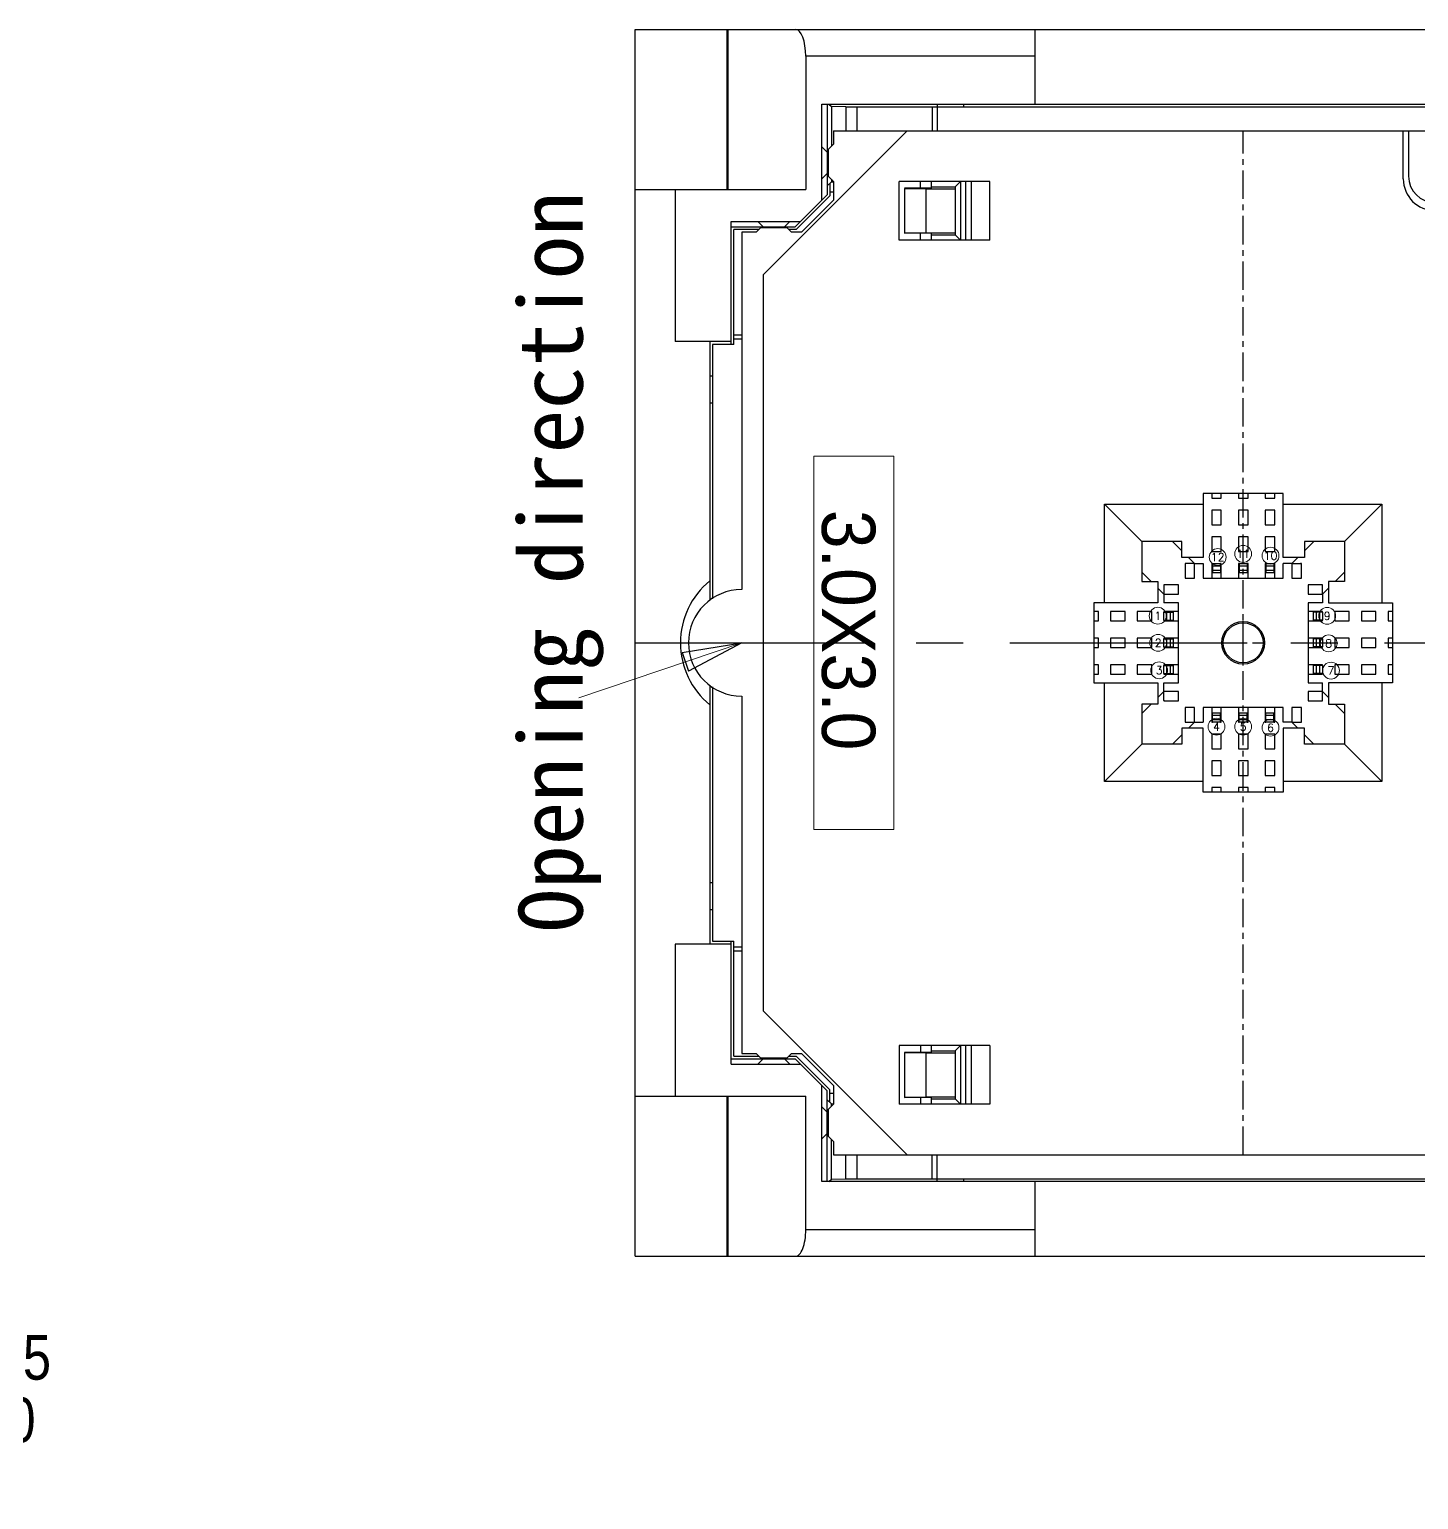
# Model space of a CAD drawing. Header units: millimetres. Extents: x 1410 to 1517, y -277 to -202.
# Drawn here: x 1468.25 to 1494.3, y -255.47 to -227.91 of the extents above; entities that cross this region are included whole.
import ezdxf
from ezdxf.enums import TextEntityAlignment as Align

# ---------------------------------------------------------------- set-up
doc = ezdxf.new("R2010")
doc.units = ezdxf.units.MM
doc.header["$LTSCALE"] = 30.734
doc.header["$PDMODE"] = 3
doc.header["$PDSIZE"] = 8
doc.linetypes.add('CENTER', pattern=[0.6, 0.375, -0.075, 0.075, -0.075])
doc.layers.get('0').update_dxf_attribs({"linetype": 'CONTINUOUS'})
doc.layers.get('Defpoints').update_dxf_attribs({"linetype": 'CONTINUOUS'})
for name, color, linetype in [('DIM', 3, 'CONTINUOUS'), ('压塊', 31, 'CONTINUOUS'), ('定位塊', 53, 'CONTINUOUS')]:
    doc.layers.add(name, color=color, linetype=linetype)
doc.layers.add('from', color=7, linetype='CONTINUOUS', lineweight=13)
doc.styles.add('Mark-1', font='@Dotum.ttf')
doc.styles.add('ROMANS', font='romans.shx')
doc.styles.get("Standard").update_dxf_attribs({"font": 'txt', "width": 0.85})
doc.styles.add('TXT', font='txt.shx', dxfattribs={"bigfont": 'gbcbig.shx'})
doc.dimstyles.get("Standard").update_dxf_attribs({"dimscale": 0.97, "dimtxt": 2, "dimasz": 1.2, "dimexe": 0.5, "dimexo": 0.5, "dimgap": 0.5, "dimtad": 0, "dimtoh": 1, "dimzin": 1, "dimdsep": 46, "dimtxsty": 'Standard', "dimblk": 'CLOSEDBLANK', "dimcen": 0.5, "dimclrd": 3, "dimclre": 3, "dimclrt": 4, "dimadec": 0, "dimazin": 0, "dimtp": 0.05, "dimtm": 0.05, "dimtfac": 1, "dimtofl": 0, "dimtmove": 0, "dimatfit": 3, "dimldrblk": 'CLOSEDBLANK', "dimfxl": 1, "dimtolj": 1, "dimtzin": 0, "dimlwd": 5, "dimlwe": 5, "dimarcsym": 0})

# ---------------------------------------------------------------- blocks, each defined once
blk = doc.blocks.new('_CLOSEDBLANK')
at = {"color": 0, "linetype": 'ByBlock'}
for p, q in [((-1, 0.167), (0, 0)), ((-1, 0.167), (-1, -0.167)), ((0, 0), (-1, -0.167))]:
    blk.add_line(p, q, dxfattribs=at)
blk = doc.blocks.new('*D17')
at = {"layer": 'Defpoints', "color": 0, "linetype": 'ByBlock', "transparency": 16777216}
for p in [(1444.331, -244.971), (1445.552, -245.753)]:
    blk.add_point(p, dxfattribs=at)
at = {"layer": 'DIM', "color": 3, "linetype": 'ByBlock', "lineweight": 5, "transparency": 16777216}
for p, q in [((1444.942, -245.827), (1444.942, -244.897)), ((1444.477, -245.362), (1445.407, -245.362)), ((1457.468, -253.387), (1446.335, -246.255)), ((1459.268, -253.387), (1457.468, -253.387))]:
    blk.add_line(p, q, dxfattribs=at)
at = {"layer": 'DIM', "color": 3, "linetype": 'ByBlock', "lineweight": 5, "transparency": 16777216, "xscale": 0.93, "yscale": 0.93, "zscale": 0.93, "rotation": 147.3529996918283}
blk.add_blockref('_CLOSEDBLANK', (1445.552, -245.753), dxfattribs=at)
at = {"layer": 'DIM', "color": 4, "linetype": 'ByBlock', "transparency": 16777216, "insert": (1464.594, -253.387), "char_height": 1.395, "attachment_point": 5}
blk.add_mtext('\\A1;2-∅1.45{\\H0.837000;\\S+0.05^  0.00;}', dxfattribs=at)
blk = doc.blocks.new('b')
at = {"color": 7, "linetype": 'Continuous'}
for p, q in [((1258.817, -767.658), (1258.817, -744.658)), ((1258.817, -744.658), (1283.317, -744.658)), ((1260.545, -747.658), (1260.545, -744.658)), ((1260.555, -744.658), (1260.555, -747.658)), ((1266.317, -746.058), (1266.317, -744.658)), ((1262.016, -745.158), (1262.016, -747.658)), ((1266.317, -745.158), (1262.016, -745.158)), ((1262.317, -747.858), (1262.317, -746.058)), ((1262.317, -746.058), (1278.317, -746.058)), ((1262.417, -746.058), (1262.417, -747.758)), ((1262.45, -746.058), (1262.496, -746.103)), ((1264.477, -746.058), (1264.477, -746.558)), ((1264.977, -746.108), (1264.977, -746.058)), ((1262.496, -746.103), (1262.496, -746.849)), ((1262.767, -746.109), (1262.496, -746.103)), ((1262.767, -746.108), (1277.867, -746.108)), ((1262.767, -746.109), (1262.767, -746.558)), ((1262.977, -746.108), (1262.977, -746.558)), ((1264.384, -746.108), (1264.384, -746.558)), ((1261.217, -749.258), (1263.917, -746.558)), ((1262.537, -746.558), (1262.537, -746.808)), ((1262.537, -746.558), (1278.097, -746.558)), ((1273.217, -747.458), (1273.217, -746.558)), ((1273.317, -746.558), (1273.317, -747.408)), ((1262.417, -746.958), (1262.317, -746.858)), ((1262.437, -746.908), (1262.537, -746.808)), ((1262.437, -746.908), (1262.437, -747.408)), ((1262.417, -747.358), (1262.317, -747.458)), ((1262.537, -747.508), (1262.437, -747.408)), ((1262.496, -747.467), (1262.496, -747.513)), ((1258.817, -747.658), (1262.016, -747.658)), ((1259.567, -747.658), (1259.567, -750.508)), ((1262.496, -747.513), (1262.417, -747.592)), ((1262.467, -747.542), (1262.467, -747.779)), ((1262.537, -747.708), (1262.467, -747.708)), ((1262.496, -747.513), (1262.537, -747.513)), ((1262.537, -747.508), (1262.537, -747.858)), ((1263.767, -748.608), (1263.767, -747.508)), ((1265.467, -747.508), (1263.767, -747.508)), ((1264.367, -747.636), (1263.867, -747.636)), ((1263.867, -747.638), (1263.867, -748.479)), ((1263.867, -747.638), (1264.267, -747.645)), ((1264.167, -747.636), (1264.167, -747.508)), ((1264.267, -747.645), (1264.267, -748.472)), ((1264.267, -747.645), (1264.817, -747.645)), ((1264.367, -747.508), (1264.367, -747.636)), ((1264.367, -747.608), (1264.817, -747.608)), ((1264.817, -747.608), (1264.917, -747.508)), ((1264.817, -747.608), (1264.817, -748.508)), ((1264.917, -747.508), (1264.917, -748.608)), ((1265.017, -748.608), (1265.017, -747.508)), ((1265.117, -747.508), (1265.117, -748.608)), ((1265.467, -748.608), (1265.467, -747.508)), ((1262.417, -747.758), (1261.817, -748.358)), ((1261.838, -748.408), (1262.467, -747.779)), ((1261.937, -748.458), (1262.537, -747.858)), ((1260.617, -750.568), (1260.617, -748.258)), ((1260.617, -748.258), (1261.917, -748.258)), ((1261.217, -748.358), (1261.117, -748.258)), ((1261.717, -748.258), (1261.617, -748.358)), ((1260.617, -748.358), (1261.817, -748.358)), ((1260.667, -750.568), (1260.667, -748.408)), ((1261.137, -748.408), (1260.667, -748.408)), ((1260.817, -748.458), (1260.817, -755.158)), ((1261.087, -748.458), (1260.817, -748.458)), ((1261.087, -748.458), (1261.167, -748.378)), ((1261.667, -748.378), (1261.167, -748.378)), ((1261.667, -748.378), (1261.747, -748.458)), ((1261.838, -748.408), (1261.697, -748.408)), ((1261.937, -748.458), (1261.747, -748.458)), ((1263.867, -748.479), (1264.267, -748.472)), ((1264.367, -748.48), (1263.867, -748.48)), ((1264.167, -748.608), (1264.167, -748.48)), ((1264.267, -748.472), (1264.817, -748.472)), ((1264.367, -748.48), (1264.367, -748.608)), ((1264.367, -748.508), (1264.817, -748.508)), ((1264.917, -748.608), (1264.817, -748.508)), ((1265.467, -748.608), (1263.767, -748.608)), ((1261.217, -749.258), (1261.217, -763.058)), ((1260.667, -750.382), (1260.817, -750.382)), ((1260.667, -750.458), (1260.817, -750.458)), ((1260.617, -750.508), (1259.567, -750.508)), ((1260.217, -750.508), (1260.217, -755.367)), ((1260.267, -750.568), (1260.267, -755.332)), ((1260.667, -750.568), (1260.267, -750.568)), ((1260.267, -751.158), (1260.217, -751.158)), ((1260.217, -751.658), (1260.267, -751.658)), ((1260.217, -756.95), (1260.217, -761.808)), ((1260.267, -756.985), (1260.267, -761.748)), ((1260.817, -757.158), (1260.817, -763.858)), ((1260.267, -760.658), (1260.217, -760.658)), ((1260.217, -761.158), (1260.267, -761.158)), ((1260.267, -761.748), (1260.667, -761.748)), ((1260.617, -764.058), (1260.617, -761.748)), ((1260.667, -763.908), (1260.667, -761.748)), ((1259.567, -761.808), (1259.567, -764.658)), ((1260.617, -761.808), (1259.567, -761.808)), ((1260.667, -761.858), (1260.817, -761.858)), ((1260.667, -761.934), (1260.817, -761.934)), ((1263.917, -765.758), (1261.217, -763.058)), ((1263.767, -763.708), (1263.767, -764.808)), ((1265.467, -763.708), (1263.767, -763.708)), ((1264.167, -763.708), (1264.167, -763.836)), ((1264.367, -763.708), (1264.367, -763.836)), ((1264.817, -763.808), (1264.917, -763.708)), ((1264.917, -763.708), (1264.917, -764.808)), ((1265.017, -764.808), (1265.017, -763.708)), ((1265.117, -763.708), (1265.117, -764.808)), ((1265.467, -763.708), (1265.467, -764.808)), ((1260.617, -763.958), (1261.817, -763.958)), ((1260.667, -763.908), (1261.137, -763.908)), ((1260.817, -763.858), (1261.087, -763.858)), ((1261.167, -763.938), (1261.087, -763.858)), ((1261.117, -764.058), (1261.217, -763.958)), ((1261.167, -763.938), (1261.667, -763.938)), ((1261.617, -763.958), (1261.717, -764.058)), ((1261.747, -763.858), (1261.667, -763.938)), ((1261.697, -763.908), (1261.838, -763.908)), ((1261.747, -763.858), (1261.937, -763.858)), ((1261.817, -763.958), (1262.417, -764.558)), ((1262.467, -764.538), (1261.838, -763.908)), ((1262.537, -764.458), (1261.937, -763.858)), ((1264.367, -763.836), (1263.867, -763.836)), ((1263.867, -763.838), (1263.867, -764.679)), ((1263.867, -763.838), (1264.267, -763.845)), ((1264.267, -763.845), (1264.267, -764.672)), ((1264.267, -763.845), (1264.817, -763.845)), ((1264.367, -763.808), (1264.817, -763.808)), ((1264.817, -763.808), (1264.817, -764.708)), ((1260.617, -764.058), (1261.917, -764.058)), ((1262.317, -766.258), (1262.317, -764.458)), ((1262.467, -764.774), (1262.467, -764.538)), ((1262.537, -764.458), (1262.537, -764.808)), ((1258.817, -764.658), (1262.016, -764.658)), ((1260.545, -767.658), (1260.545, -764.658)), ((1260.555, -764.658), (1260.555, -767.658)), ((1262.016, -767.158), (1262.016, -764.658)), ((1262.417, -766.258), (1262.417, -764.558)), ((1262.417, -764.724), (1262.496, -764.803)), ((1262.437, -764.908), (1262.537, -764.808)), ((1262.537, -764.608), (1262.467, -764.608)), ((1262.496, -764.849), (1262.496, -764.803)), ((1262.537, -764.804), (1262.496, -764.803)), ((1265.467, -764.808), (1263.767, -764.808)), ((1263.867, -764.679), (1264.267, -764.672)), ((1264.367, -764.68), (1263.867, -764.68)), ((1264.167, -764.68), (1264.167, -764.808)), ((1264.267, -764.672), (1264.817, -764.672)), ((1264.367, -764.68), (1264.367, -764.808)), ((1264.367, -764.708), (1264.817, -764.708)), ((1264.917, -764.808), (1264.817, -764.708)), ((1262.417, -764.958), (1262.317, -764.858)), ((1262.437, -764.908), (1262.437, -765.408)), ((1262.417, -765.358), (1262.317, -765.458)), ((1262.537, -765.508), (1262.437, -765.408)), ((1262.496, -766.213), (1262.496, -765.467)), ((1262.537, -765.508), (1262.537, -765.758)), ((1262.537, -765.758), (1278.097, -765.758)), ((1262.767, -766.208), (1262.767, -765.758)), ((1262.977, -765.758), (1262.977, -766.208)), ((1264.384, -766.208), (1264.384, -765.758)), ((1264.477, -766.258), (1264.477, -765.758)), ((1262.496, -766.213), (1262.767, -766.208)), ((1262.767, -766.208), (1277.867, -766.208)), ((1264.977, -766.258), (1264.977, -766.208)), ((1278.317, -766.258), (1262.317, -766.258)), ((1262.451, -766.258), (1262.496, -766.213)), ((1266.317, -767.658), (1266.317, -766.258)), ((1262.016, -767.158), (1266.317, -767.158)), ((1258.817, -767.658), (1283.317, -767.658))]:
    blk.add_line(p, q, dxfattribs=at)
at = {"color": 1, "linetype": 'CENTER', "ltscale": 0.381}
blk.add_line((1258.817, -756.158), (1279.817, -756.158), dxfattribs=at)
at = {"color": 7, "linetype": 'Continuous'}
for centre, radius, start, end in [((1273.817, -747.458), 0.6, 180, 360), ((1273.817, -747.408), 0.5, 180, 360), ((1261.167, -756.158), 1.5, 129.2965, 230.7035), ((1260.817, -756.158), 1, 90, 270)]:
    blk.add_arc(centre, radius, start, end, dxfattribs=at)
for centre, start_param, end_param in [((1261.827, -745.158), -1.570796, 0), ((1261.827, -767.158), -3.141593, -1.570796)]:
    blk.add_ellipse(centre, major_axis=(0, 0.5), ratio=0.379791, start_param=start_param, end_param=end_param, dxfattribs=at)
at = {"color": 0, "linetype": 'ByBlock', "insert": (1256.634, -761.586), "char_height": 1.2, "width": 15.76995, "attachment_point": 1, "rotation": 90, "style": 'ROMANS'}
blk.add_mtext('{\\fSimSun|b0|i0|c134|p2;Opening direction}', dxfattribs=at)
at = {"color": 0, "linetype": 'ByBlock'}
blk.add_leader([(1260.817, -756.158), (1257.76, -757.19)], dimstyle='Standard', override={"dimscale": 0.93, "dimgap": 0.5, "dimtad": 0, "dimtih": 1, "dimzin": 9, "dimtol": 1, "dimtm": 0, "dimtzin": 8}, dxfattribs=at)

msp = doc.modelspace()

# ---------------------------------------------------------------- linework, layer by layer
at = {"color": 1, "linetype": 'CENTER', "ltscale": 0.046281}
msp.add_line((1491.008, -249.006), (1491.008, -229.806), dxfattribs=at)
at = {"color": 7, "linetype": 'Continuous', "lineweight": 9}
for p, q in [((1482.961, -235.906), (1482.961, -242.906)), ((1484.461, -235.906), (1482.961, -235.906)), ((1484.461, -242.906), (1484.461, -235.906)), ((1482.961, -242.906), (1484.461, -242.906))]:
    msp.add_line(p, q, dxfattribs=at)
at = {"color": 7, "linetype": 'Continuous'}
for p, q in [((1490.418, -236.606), (1490.418, -236.691)), ((1490.418, -236.691), (1490.598, -236.691)), ((1490.598, -236.691), (1490.598, -236.606)), ((1490.918, -236.606), (1490.918, -236.691)), ((1490.918, -236.691), (1491.098, -236.691)), ((1491.098, -236.691), (1491.098, -236.606)), ((1491.418, -236.606), (1491.418, -236.691)), ((1491.418, -236.691), (1491.598, -236.691)), ((1491.598, -236.691), (1491.598, -236.606)), ((1490.418, -236.921), (1490.418, -237.191)), ((1490.598, -236.921), (1490.418, -236.921)), ((1490.598, -237.191), (1490.598, -236.921)), ((1490.918, -236.921), (1490.918, -237.191)), ((1491.098, -236.921), (1490.918, -236.921)), ((1491.098, -237.191), (1491.098, -236.921)), ((1491.418, -236.921), (1491.418, -237.191)), ((1491.598, -236.921), (1491.418, -236.921)), ((1491.598, -237.191), (1491.598, -236.921)), ((1490.418, -237.191), (1490.598, -237.191)), ((1490.918, -237.191), (1491.098, -237.191)), ((1491.418, -237.191), (1491.598, -237.191)), ((1489.683, -237.506), (1489.858, -237.681)), ((1489.683, -237.506), (1489.858, -237.681)), ((1490.418, -237.421), (1490.418, -237.691)), ((1490.598, -237.421), (1490.418, -237.421)), ((1490.598, -237.691), (1490.598, -237.421)), ((1490.918, -237.421), (1490.918, -237.691)), ((1491.098, -237.421), (1490.918, -237.421)), ((1491.098, -237.691), (1491.098, -237.421)), ((1491.598, -237.421), (1491.418, -237.421)), ((1491.418, -237.421), (1491.418, -237.691)), ((1491.598, -237.691), (1491.598, -237.421)), ((1492.158, -237.681), (1492.333, -237.506)), ((1492.158, -237.681), (1492.333, -237.506)), ((1489.983, -237.806), (1490.098, -237.921)), ((1490.418, -237.691), (1490.598, -237.691)), ((1490.918, -237.691), (1491.098, -237.691)), ((1491.418, -237.691), (1491.598, -237.691)), ((1491.918, -237.921), (1492.033, -237.806)), ((1489.285, -238.258), (1489.108, -238.081)), ((1489.283, -238.256), (1489.108, -238.081)), ((1489.918, -237.921), (1489.918, -238.191)), ((1490.083, -237.921), (1489.918, -237.921)), ((1490.083, -237.921), (1490.258, -237.921)), ((1490.098, -238.191), (1490.098, -237.921)), ((1490.258, -237.921), (1490.258, -238.191)), ((1490.418, -237.921), (1490.418, -238.191)), ((1490.433, -237.921), (1490.418, -237.921)), ((1490.433, -237.921), (1490.433, -238.091)), ((1490.433, -237.921), (1490.583, -237.921)), ((1490.583, -237.971), (1490.433, -237.971)), ((1490.433, -238.041), (1490.583, -238.041)), ((1490.583, -238.091), (1490.433, -238.091)), ((1490.583, -237.921), (1490.583, -238.091)), ((1490.598, -237.921), (1490.583, -237.921)), ((1490.598, -238.191), (1490.598, -237.921)), ((1490.918, -237.921), (1490.918, -238.191)), ((1490.933, -237.921), (1490.918, -237.921)), ((1490.933, -237.921), (1490.933, -238.091)), ((1490.933, -237.921), (1491.083, -237.921)), ((1491.083, -237.971), (1490.933, -237.971)), ((1490.933, -238.041), (1491.083, -238.041)), ((1491.083, -238.091), (1490.933, -238.091)), ((1491.098, -237.921), (1491.083, -237.921)), ((1491.083, -237.921), (1491.083, -238.091)), ((1491.098, -238.191), (1491.098, -237.921)), ((1491.433, -237.921), (1491.418, -237.921)), ((1491.418, -237.921), (1491.418, -238.191)), ((1491.433, -237.921), (1491.583, -237.921)), ((1491.433, -237.921), (1491.433, -238.091)), ((1491.583, -237.971), (1491.433, -237.971)), ((1491.433, -238.041), (1491.583, -238.041)), ((1491.583, -238.091), (1491.433, -238.091)), ((1491.598, -237.921), (1491.583, -237.921)), ((1491.583, -237.921), (1491.583, -238.091)), ((1491.598, -238.191), (1491.598, -237.921)), ((1491.933, -237.921), (1491.758, -237.921)), ((1491.758, -238.191), (1491.758, -237.921)), ((1491.918, -237.921), (1491.918, -238.191)), ((1491.933, -237.921), (1492.083, -237.921)), ((1492.098, -237.921), (1492.083, -237.921)), ((1492.098, -238.191), (1492.098, -237.921)), ((1492.908, -238.081), (1492.733, -238.256)), ((1492.908, -238.081), (1492.733, -238.256)), ((1489.523, -238.496), (1489.408, -238.381)), ((1489.523, -238.316), (1489.523, -238.481)), ((1489.793, -238.316), (1489.523, -238.316)), ((1489.793, -238.496), (1489.793, -238.316)), ((1489.918, -238.191), (1490.098, -238.191)), ((1490.258, -238.191), (1491.758, -238.191)), ((1491.918, -238.191), (1492.098, -238.191)), ((1492.493, -238.316), (1492.223, -238.316)), ((1492.223, -238.316), (1492.223, -238.496)), ((1492.493, -238.481), (1492.493, -238.316)), ((1492.608, -238.381), (1492.493, -238.496)), ((1489.523, -238.481), (1489.523, -238.656)), ((1489.523, -238.496), (1489.793, -238.496)), ((1489.793, -238.656), (1489.523, -238.656)), ((1489.793, -240.156), (1489.793, -238.656)), ((1492.223, -238.496), (1492.493, -238.496)), ((1492.493, -238.656), (1492.223, -238.656)), ((1492.223, -238.656), (1492.223, -240.156)), ((1492.493, -238.481), (1492.493, -238.656)), ((1488.293, -238.816), (1488.208, -238.816)), ((1488.293, -238.996), (1488.293, -238.816)), ((1488.793, -238.816), (1488.523, -238.816)), ((1488.523, -238.816), (1488.523, -238.996)), ((1488.793, -238.996), (1488.793, -238.816)), ((1489.023, -238.816), (1489.023, -238.996)), ((1489.293, -238.816), (1489.023, -238.816)), ((1489.293, -238.996), (1489.293, -238.816)), ((1489.523, -238.816), (1489.523, -238.831)), ((1489.793, -238.816), (1489.523, -238.816)), ((1489.523, -238.981), (1489.523, -238.831)), ((1489.523, -238.831), (1489.693, -238.831)), ((1489.573, -238.831), (1489.573, -238.981)), ((1489.643, -238.981), (1489.643, -238.831)), ((1489.693, -238.831), (1489.693, -238.981)), ((1492.493, -238.816), (1492.223, -238.816)), ((1492.493, -238.831), (1492.323, -238.831)), ((1492.323, -238.981), (1492.323, -238.831)), ((1492.373, -238.831), (1492.373, -238.981)), ((1492.443, -238.981), (1492.443, -238.831)), ((1492.493, -238.831), (1492.493, -238.816)), ((1492.493, -238.831), (1492.493, -238.981)), ((1492.993, -238.816), (1492.723, -238.816)), ((1492.723, -238.816), (1492.723, -238.996)), ((1492.993, -238.996), (1492.993, -238.816)), ((1493.493, -238.816), (1493.223, -238.816)), ((1493.223, -238.816), (1493.223, -238.996)), ((1493.493, -238.996), (1493.493, -238.816)), ((1493.723, -238.816), (1493.723, -238.996)), ((1493.808, -238.816), (1493.723, -238.816)), ((1488.208, -238.996), (1488.293, -238.996)), ((1488.523, -238.996), (1488.793, -238.996)), ((1489.023, -238.996), (1489.293, -238.996)), ((1489.523, -238.981), (1489.523, -238.996)), ((1489.523, -238.981), (1489.693, -238.981)), ((1489.523, -238.996), (1489.793, -238.996)), ((1492.223, -238.996), (1492.493, -238.996)), ((1492.493, -238.981), (1492.323, -238.981)), ((1492.493, -238.996), (1492.493, -238.981)), ((1492.723, -238.996), (1492.993, -238.996)), ((1493.223, -238.996), (1493.493, -238.996)), ((1493.723, -238.996), (1493.808, -238.996)), ((1488.293, -239.316), (1488.208, -239.316)), ((1488.208, -239.496), (1488.293, -239.496)), ((1488.293, -239.496), (1488.293, -239.316)), ((1488.793, -239.316), (1488.523, -239.316)), ((1488.523, -239.316), (1488.523, -239.496)), ((1488.523, -239.496), (1488.793, -239.496)), ((1488.793, -239.496), (1488.793, -239.316)), ((1489.023, -239.316), (1489.023, -239.496)), ((1489.293, -239.316), (1489.023, -239.316)), ((1489.023, -239.496), (1489.293, -239.496)), ((1489.293, -239.496), (1489.293, -239.316)), ((1489.523, -239.316), (1489.523, -239.331)), ((1489.793, -239.316), (1489.523, -239.316)), ((1489.523, -239.481), (1489.523, -239.331)), ((1489.523, -239.331), (1489.693, -239.331)), ((1489.523, -239.481), (1489.693, -239.481)), ((1489.523, -239.481), (1489.523, -239.496)), ((1489.523, -239.496), (1489.793, -239.496)), ((1489.573, -239.331), (1489.573, -239.481)), ((1489.643, -239.481), (1489.643, -239.331)), ((1489.693, -239.331), (1489.693, -239.481)), ((1492.493, -239.316), (1492.223, -239.316)), ((1492.223, -239.496), (1492.493, -239.496)), ((1492.493, -239.331), (1492.323, -239.331)), ((1492.323, -239.481), (1492.323, -239.331)), ((1492.493, -239.481), (1492.323, -239.481)), ((1492.373, -239.331), (1492.373, -239.481)), ((1492.443, -239.481), (1492.443, -239.331)), ((1492.493, -239.331), (1492.493, -239.316)), ((1492.493, -239.331), (1492.493, -239.481)), ((1492.493, -239.496), (1492.493, -239.481)), ((1492.993, -239.316), (1492.723, -239.316)), ((1492.723, -239.316), (1492.723, -239.496)), ((1492.723, -239.496), (1492.993, -239.496)), ((1492.993, -239.496), (1492.993, -239.316)), ((1493.493, -239.316), (1493.223, -239.316)), ((1493.223, -239.316), (1493.223, -239.496)), ((1493.223, -239.496), (1493.493, -239.496)), ((1493.493, -239.496), (1493.493, -239.316)), ((1493.723, -239.316), (1493.723, -239.496)), ((1493.808, -239.316), (1493.723, -239.316)), ((1493.723, -239.496), (1493.808, -239.496)), ((1488.293, -239.816), (1488.208, -239.816)), ((1488.208, -239.996), (1488.293, -239.996)), ((1488.293, -239.996), (1488.293, -239.816)), ((1488.793, -239.816), (1488.523, -239.816)), ((1488.523, -239.816), (1488.523, -239.996)), ((1488.523, -239.996), (1488.793, -239.996)), ((1488.793, -239.996), (1488.793, -239.816)), ((1489.293, -239.816), (1489.023, -239.816)), ((1489.023, -239.816), (1489.023, -239.996)), ((1489.023, -239.996), (1489.293, -239.996)), ((1489.293, -239.996), (1489.293, -239.816)), ((1489.793, -239.816), (1489.523, -239.816)), ((1489.523, -239.816), (1489.523, -239.831)), ((1489.523, -239.831), (1489.693, -239.831)), ((1489.523, -239.981), (1489.523, -239.831)), ((1489.523, -239.981), (1489.693, -239.981)), ((1489.523, -239.981), (1489.523, -239.996)), ((1489.523, -239.996), (1489.793, -239.996)), ((1489.573, -239.831), (1489.573, -239.981)), ((1489.643, -239.981), (1489.643, -239.831)), ((1489.693, -239.831), (1489.693, -239.981)), ((1492.493, -239.816), (1492.223, -239.816)), ((1492.223, -239.996), (1492.493, -239.996)), ((1492.323, -239.981), (1492.323, -239.831)), ((1492.493, -239.831), (1492.323, -239.831)), ((1492.493, -239.981), (1492.323, -239.981)), ((1492.373, -239.831), (1492.373, -239.981)), ((1492.443, -239.981), (1492.443, -239.831)), ((1492.493, -239.831), (1492.493, -239.816)), ((1492.493, -239.831), (1492.493, -239.981)), ((1492.493, -239.996), (1492.493, -239.981)), ((1492.723, -239.816), (1492.723, -239.996)), ((1492.993, -239.816), (1492.723, -239.816)), ((1492.723, -239.996), (1492.993, -239.996)), ((1492.993, -239.996), (1492.993, -239.816)), ((1493.493, -239.816), (1493.223, -239.816)), ((1493.223, -239.816), (1493.223, -239.996)), ((1493.223, -239.996), (1493.493, -239.996)), ((1493.493, -239.996), (1493.493, -239.816)), ((1493.723, -239.816), (1493.723, -239.996)), ((1493.808, -239.816), (1493.723, -239.816)), ((1493.723, -239.996), (1493.808, -239.996)), ((1489.408, -240.431), (1489.523, -240.316)), ((1489.523, -240.156), (1489.793, -240.156)), ((1489.523, -240.489), (1489.523, -240.156)), ((1489.793, -240.316), (1489.523, -240.316)), ((1489.793, -240.496), (1489.793, -240.316)), ((1492.223, -240.156), (1492.493, -240.156)), ((1492.223, -240.316), (1492.223, -240.496)), ((1492.493, -240.316), (1492.223, -240.316)), ((1492.493, -240.331), (1492.493, -240.156)), ((1492.493, -240.316), (1492.608, -240.431)), ((1492.493, -240.496), (1492.493, -240.331)), ((1489.108, -240.731), (1489.283, -240.556)), ((1489.108, -240.731), (1489.283, -240.556)), ((1489.523, -240.481), (1489.523, -240.496)), ((1489.523, -240.496), (1489.793, -240.496)), ((1492.223, -240.496), (1492.493, -240.496)), ((1492.733, -240.556), (1492.908, -240.731)), ((1492.733, -240.556), (1492.908, -240.731)), ((1490.098, -240.621), (1489.918, -240.621)), ((1489.918, -240.621), (1489.918, -240.891)), ((1490.098, -240.891), (1490.098, -240.621)), ((1491.758, -240.621), (1490.258, -240.621)), ((1490.258, -240.621), (1490.258, -240.891)), ((1490.418, -240.621), (1490.418, -240.891)), ((1490.433, -240.721), (1490.583, -240.721)), ((1490.433, -240.891), (1490.433, -240.721)), ((1490.583, -240.771), (1490.433, -240.771)), ((1490.433, -240.841), (1490.583, -240.841)), ((1490.583, -240.891), (1490.583, -240.721)), ((1490.598, -240.891), (1490.598, -240.621)), ((1490.918, -240.621), (1490.918, -240.891)), ((1490.933, -240.721), (1491.083, -240.721)), ((1490.933, -240.891), (1490.933, -240.721)), ((1491.083, -240.771), (1490.933, -240.771)), ((1490.933, -240.841), (1491.083, -240.841)), ((1491.083, -240.891), (1491.083, -240.721)), ((1491.098, -240.891), (1491.098, -240.621)), ((1491.418, -240.621), (1491.418, -240.891)), ((1491.433, -240.891), (1491.433, -240.721)), ((1491.433, -240.721), (1491.583, -240.721)), ((1491.583, -240.771), (1491.433, -240.771)), ((1491.433, -240.841), (1491.583, -240.841)), ((1491.583, -240.891), (1491.583, -240.721)), ((1491.598, -240.891), (1491.598, -240.621)), ((1491.758, -240.891), (1491.758, -240.621)), ((1491.918, -240.621), (1491.918, -240.891)), ((1492.098, -240.621), (1491.918, -240.621)), ((1492.098, -240.891), (1492.098, -240.621)), ((1489.86, -241.129), (1489.683, -241.306)), ((1489.858, -241.131), (1489.683, -241.306)), ((1489.918, -240.891), (1490.083, -240.891)), ((1490.098, -240.891), (1489.983, -241.006)), ((1490.083, -240.891), (1490.258, -240.891)), ((1490.418, -240.891), (1490.433, -240.891)), ((1490.598, -241.121), (1490.418, -241.121)), ((1490.418, -241.121), (1490.418, -241.391)), ((1490.583, -240.891), (1490.433, -240.891)), ((1490.583, -240.891), (1490.598, -240.891)), ((1490.598, -241.391), (1490.598, -241.121)), ((1490.918, -240.891), (1490.933, -240.891)), ((1491.098, -241.121), (1490.918, -241.121)), ((1490.918, -241.121), (1490.918, -241.391)), ((1491.083, -240.891), (1490.933, -240.891)), ((1491.083, -240.891), (1491.098, -240.891)), ((1491.098, -241.391), (1491.098, -241.121)), ((1491.418, -240.891), (1491.433, -240.891)), ((1491.418, -241.121), (1491.418, -241.391)), ((1491.598, -241.121), (1491.418, -241.121)), ((1491.583, -240.891), (1491.433, -240.891)), ((1491.583, -240.891), (1491.598, -240.891)), ((1491.598, -241.391), (1491.598, -241.121)), ((1491.933, -240.891), (1491.758, -240.891)), ((1492.033, -241.006), (1491.918, -240.891)), ((1491.933, -240.891), (1492.098, -240.891)), ((1492.333, -241.306), (1492.158, -241.131)), ((1492.333, -241.306), (1492.158, -241.131)), ((1490.418, -241.391), (1490.598, -241.391)), ((1490.918, -241.391), (1491.098, -241.391)), ((1491.418, -241.391), (1491.598, -241.391)), ((1490.418, -241.621), (1490.418, -241.891)), ((1490.598, -241.621), (1490.418, -241.621)), ((1490.598, -241.891), (1490.598, -241.621)), ((1490.918, -241.621), (1490.918, -241.891)), ((1491.098, -241.621), (1490.918, -241.621)), ((1491.098, -241.891), (1491.098, -241.621)), ((1491.418, -241.621), (1491.418, -241.891)), ((1491.598, -241.621), (1491.418, -241.621)), ((1491.598, -241.891), (1491.598, -241.621)), ((1490.418, -241.891), (1490.598, -241.891)), ((1490.918, -241.891), (1491.098, -241.891)), ((1491.418, -241.891), (1491.598, -241.891)), ((1490.418, -242.121), (1490.418, -242.206)), ((1490.598, -242.121), (1490.418, -242.121)), ((1490.598, -242.206), (1490.598, -242.121)), ((1490.918, -242.121), (1490.918, -242.206)), ((1491.098, -242.121), (1490.918, -242.121)), ((1491.098, -242.206), (1491.098, -242.121)), ((1491.418, -242.121), (1491.418, -242.206)), ((1491.598, -242.121), (1491.418, -242.121)), ((1491.598, -242.206), (1491.598, -242.121))]:
    msp.add_line(p, q, dxfattribs=at)
at = {"color": 1, "linetype": 'CENTER', "ltscale": 0.024793}
for p, q in [((1491.008, -239.819), (1491.008, -238.994)), ((1490.596, -239.406), (1491.421, -239.406))]:
    msp.add_line(p, q, dxfattribs=at)
at = {"color": 7, "linetype": 'Continuous'}
for radius in [0.4, 0.375]:
    msp.add_circle((1491.008, -239.406), radius, dxfattribs=at)
at = {"layer": 'from', "color": 4, "linetype": 'ByBlock'}
for centre in [(1490.53, -237.798), (1491.008, -237.739), (1491.521, -237.772), (1489.406, -238.898), (1492.582, -238.901), (1489.414, -239.406), (1492.61, -239.416), (1489.433, -239.921), (1492.654, -239.927), (1490.507, -240.978), (1491.008, -240.978), (1491.521, -240.997)]:
    msp.add_circle(centre, 0.158, dxfattribs=at)
at = {"layer": '定位塊', "linetype": 'Continuous'}
for points in [[(1491.758, -236.806), (1493.608, -236.806), (1492.908, -237.506), (1492.158, -237.506), (1492.158, -237.806), (1491.758, -237.806), (1491.758, -236.606), (1490.258, -236.606), (1490.258, -237.806), (1489.858, -237.806), (1489.858, -237.506), (1489.108, -237.506), (1488.408, -236.806), (1490.258, -236.806)], [(1488.408, -238.656), (1488.408, -236.806)], [(1493.608, -236.806), (1493.608, -238.656)], [(1489.108, -237.506), (1489.108, -238.256), (1489.408, -238.256), (1489.408, -238.656), (1488.208, -238.656), (1488.208, -240.156), (1489.408, -240.156), (1489.408, -240.556), (1489.108, -240.556), (1489.108, -241.306)], [(1492.908, -237.506), (1492.908, -238.256), (1492.608, -238.256), (1492.608, -238.656), (1493.808, -238.656), (1493.808, -240.156), (1492.608, -240.156), (1492.608, -240.556), (1492.908, -240.556), (1492.908, -241.306), (1492.158, -241.306), (1492.158, -241.006), (1491.758, -241.006), (1491.758, -242.206), (1490.258, -242.206), (1490.258, -241.006), (1489.858, -241.006), (1489.858, -241.306), (1489.108, -241.306), (1488.408, -242.006), (1488.408, -240.156)], [(1493.608, -240.156), (1493.608, -242.006), (1491.758, -242.006)], [(1492.908, -241.306), (1493.608, -242.006)], [(1490.258, -242.006), (1488.408, -242.006)]]:
    msp.add_lwpolyline(points, dxfattribs=at)

# ---------------------------------------------------------------- block references
at = {"color": 0, "linetype": 'ByBlock'}
msp.add_blockref('b', (220.791, 516.752), dxfattribs=at)

# ---------------------------------------------------------------- texts
at = {"layer": 'from', "color": 6, "linetype": 'ByBlock', "style": 'TXT'}
for s, p in [('12', (1490.53, -237.798)), ('11', (1491.008, -237.739)), ('10', (1491.521, -237.772)), ('1', (1489.406, -238.898)), ('9', (1492.582, -238.901)), ('2', (1489.414, -239.406)), ('8', (1492.61, -239.416)), ('3', (1489.433, -239.921)), ('7', (1492.654, -239.927)), ('4', (1490.507, -240.978)), ('5', (1491.008, -240.978)), ('6', (1491.521, -240.997))]:
    msp.add_text(s, height=0.15, dxfattribs=at).set_placement(p, align=Align.MIDDLE)
at = {"layer": '压塊', "linetype": 'Continuous', "style": 'Mark-1'}
msp.add_text('3.0X3.0', height=1, rotation=270, dxfattribs=at).set_placement((1483.111, -236.912))

# ---------------------------------------------------------------- dimensions: what is measured, and where the dimension line sits
at = {"layer": 'DIM', "color": 0, "linetype": 'ByBlock'}
dim = msp.add_diameter_dim_2p(p1=(1444.331, -244.971), p2=(1445.552, -245.753), text='2-<>', dimstyle='Standard', override={"dimscale": 0.93, "dimtxt": 1.5, "dimasz": 1, "dimexe": 0.49975, "dimexo": 0.49975, "dimgap": 0.49975, "dimtih": 1, "dimtol": 1, "dimlim": 0, "dimtp": 0.05, "dimtm": 0, "dimtfac": 0.6, "dimtdec": 2, "dimtolj": 1}, dxfattribs=at)
dim.commit()
dim.dimension.update_dxf_attribs({"geometry": '*D17', "text_midpoint": (1464.594, -253.387), "dimtype": 131})

doc.saveas('drawing.dxf')
